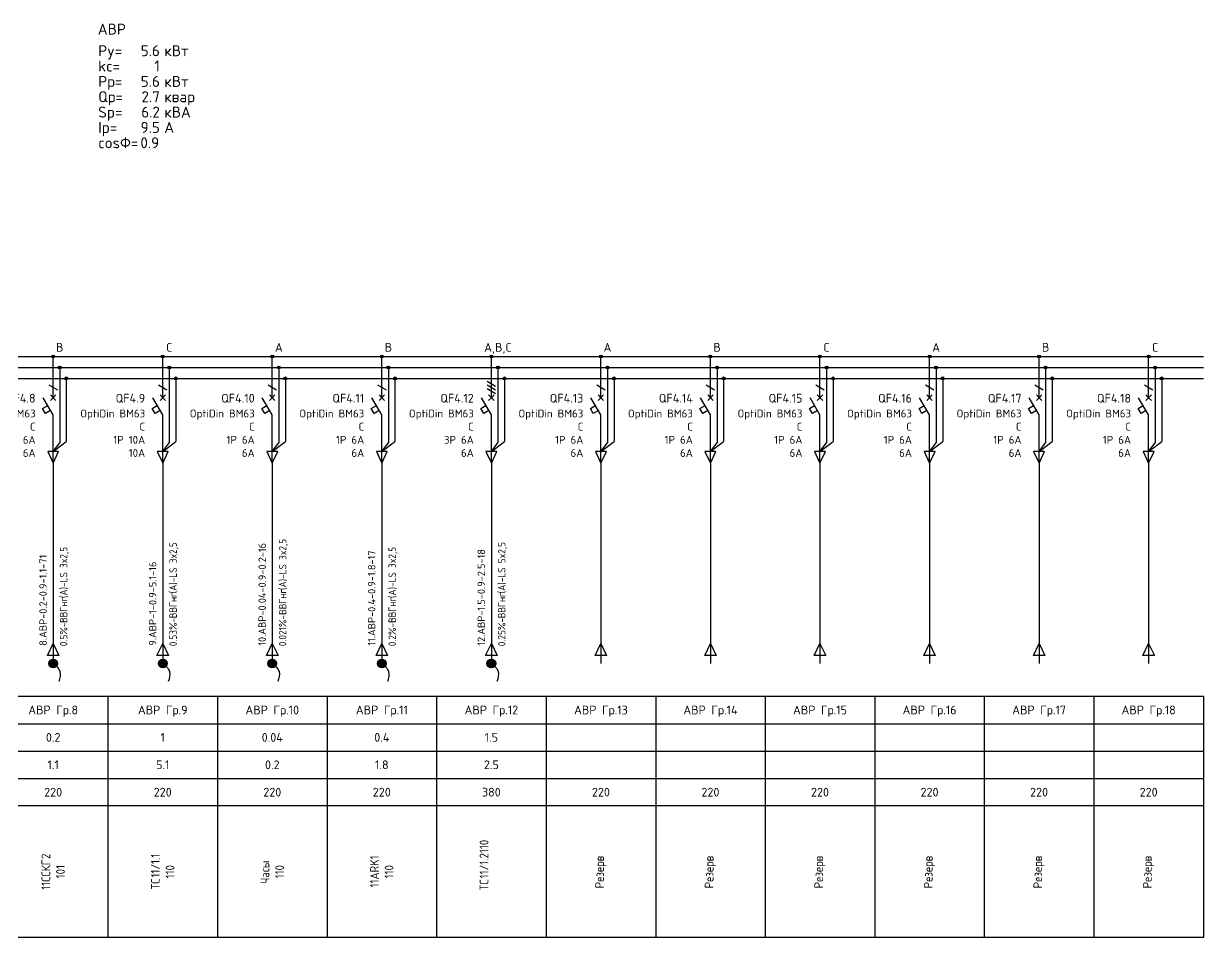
# Model space of a CAD drawing. Header units: millimetres. Extents: x -4379 to 694, y -18291 to 2656.
# Drawn here: x 230.7 to 500, y -500 to -291.6 of the extents above; entities that cross this region are included whole.
import ezdxf
from ezdxf.enums import TextEntityAlignment as Align

# ---------------------------------------------------------------- set-up
doc = ezdxf.new("R2010")
doc.units = ezdxf.units.MM
for name, color, linetype in [('Автомат защитный', 7, 'Continuous'), ('Принципиальная схема КТП -для ОДНОЛИНЕЙКИ', 7, 'Continuous'), ('ПРОВОДНИКИ', 7, 'Continuous'), ('Секция ППУ', 7, 'Continuous')]:
    doc.layers.add(name, color=color, linetype=linetype)
doc.layers.add('ЭС АВ', color=7, linetype='Continuous', lineweight=18)
doc.layers.add('ЭС рамка', color=7, linetype='Continuous', lineweight=18)
doc.styles.add('SLD_Style', font='isocpeur.ttf', dxfattribs={"width": 0.9})

# ---------------------------------------------------------------- blocks, each defined once
blk = doc.blocks.new('DBData')
at = {"style": 'SLD_Style'}
for s, p in [('Py=', (-2.23, 21)), ('кВт', (12.85, 21)), ('kc=', (-2.23, 17.5)), ('Pр=', (-2.23, 14)), ('кВт', (12.85, 14)), ('Qр=', (-2.23, 10.5)), ('квар', (12.85, 10.5)), ('Sp=', (-2.23, 7)), ('кВА', (12.85, 7)), ('Ip=', (-2.23, 3.5)), ('А', (12.85, 3.5)), ('cosФ=', (-2.23, 0))]:
    blk.add_text(s, height=2.5, dxfattribs=at).set_placement(p)
for tag, p in [('DBNAME', (-2.32, 25.93)), ('POWERFACTOR', (7.4, 0))]:
    blk.add_attdef(tag, p, '', height=2.5, dxfattribs=at)
for tag, p in [('INSTALLEDACTIVEPOWER', (11.85, 21)), ('MAXFACTOR', (11.85, 17.5)), ('RATEDACTIVEPOWER', (11.85, 14)), ('RATEDREACTIVEPOWER', (11.85, 10.5)), ('RATEDFULLPOWER', (11.85, 7)), ('RATEDCURRENT', (11.85, 3.5))]:
    blk.add_attdef(tag, text='', height=2.5, dxfattribs=at).set_placement(p, align=Align.RIGHT)
blk = doc.blocks.new('*U57')
h = blk.add_hatch(color=256)
h.dxf.hatch_style = 1
edge = h.paths.add_edge_path()
edge.add_ellipse((12.5, 132.5), major_axis=(0, 0.333), ratio=1, start_angle=0, end_angle=360)
h = blk.add_hatch(color=256)
h.dxf.hatch_style = 1
edge = h.paths.add_edge_path()
edge.add_ellipse((14, 130), major_axis=(0, 0.333), ratio=1, start_angle=0, end_angle=360)
h = blk.add_hatch(color=256)
h.dxf.hatch_style = 1
edge = h.paths.add_edge_path()
edge.add_ellipse((15.5, 127.5), major_axis=(0, 0.333), ratio=1, start_angle=0, end_angle=360)
at = {"lineweight": 30}
for p, q in [((14, 129.67), (14, 123.11)), ((15.5, 127.17), (15.5, 113.13)), ((14, 123.11), (14, 112.8)), ((0, 55), (25, 55)), ((0, 55), (0, 0)), ((25, 55), (25, 0)), ((0, 48.75), (25, 48.75)), ((0, 42.5), (25, 42.5)), ((0, 36.25), (25, 36.25))]:
    blk.add_line(p, q, dxfattribs=at)
at = {"layer": 'Автомат защитный', "lineweight": 30}
for p, q in [((12.5, 123.11), (12.5, 132.17)), ((11.54, 126.04), (13.46, 124.93)), ((10.1, 120.66), (11.26, 121.32)), ((12.5, 119.17), (10.22, 123.11)), ((10.77, 119.5), (10.1, 120.66)), ((11.92, 120.17), (10.77, 119.5)), ((12.5, 108.54), (12.5, 119.17))]:
    blk.add_line(p, q, dxfattribs=at)
blk.add_ellipse((12.5, 132.5), major_axis=(0, 0.333), ratio=1, start_param=-1.570796, end_param=4.712389, dxfattribs=at)
at = {"layer": 'Принципиальная схема КТП -для ОДНОЛИНЕЙКИ', "lineweight": 30}
for p, q in [((12.5, 108.54), (12.5, 99.73)), ((11.19, 64.32), (12.5, 67.06)), ((12.5, 67.06), (13.81, 64.32)), ((13.81, 64.32), (11.19, 64.32)), ((12.5, 64.32), (12.5, 62.5))]:
    blk.add_line(p, q, dxfattribs=at)
at = {"layer": 'ПРОВОДНИКИ', "lineweight": 30}
for p, q in [((12.5, 110.81), (15.5, 113.13)), ((13.75, 110.81), (11.25, 110.81)), ((11.25, 110.81), (12.5, 108.2)), ((12.5, 110.81), (14, 112.8)), ((12.5, 108.2), (13.75, 110.81)), ((11.19, 64.31), (12.5, 67.06)), ((12.5, 67.06), (13.81, 64.31)), ((13.81, 64.31), (11.19, 64.31))]:
    blk.add_line(p, q, dxfattribs=at)
at = {"layer": 'ПРОВОДНИКИ', "lineweight": 30, "ltscale": 100}
blk.add_line((12.5, 99.73), (12.5, 64.32), dxfattribs=at)
at = {"layer": 'ПРОВОДНИКИ', "color": 7, "linetype": 'Continuous', "lineweight": 30}
for centre in [(14, 130), (15.5, 127.5), (15.5, 127.5)]:
    blk.add_ellipse(centre, major_axis=(0, 0.333), ratio=1, start_param=-1.570796, end_param=4.712389, dxfattribs=at)
at = {"layer": 'ЭС АВ', "color": 7, "lineweight": 30}
for q in [(11.88, 123.74), (11.88, 122.49), (13.12, 123.74), (13.12, 122.49)]:
    blk.add_line((12.5, 123.11), q, dxfattribs=at)
at = {"layer": 'ЭС рамка', "color": 7, "linetype": 'Continuous', "lineweight": 30}
for p, q in [((0, 132.5), (12.17, 132.5)), ((12.83, 132.5), (25, 132.5))]:
    blk.add_line(p, q, dxfattribs=at)
at = {"layer": 'ЭС рамка', "color": 5, "linetype": 'Continuous', "lineweight": 30}
for p, q in [((0, 130), (13.67, 130)), ((14.33, 130), (25, 130))]:
    blk.add_line(p, q, dxfattribs=at)
at = {"layer": 'ЭС рамка', "color": 94, "linetype": 'Continuous', "lineweight": 30}
for p, q in [((0, 127.5), (15.17, 127.5)), ((15.83, 127.5), (25, 127.5))]:
    blk.add_line(p, q, dxfattribs=at)
at = {"layer": 'ЭС рамка', "lineweight": 30}
for p, q in [((25, 30), (0, 30)), ((25, 0), (0, 0))]:
    blk.add_line(p, q, dxfattribs=at)
at = {"style": 'SLD_Style'}
for tag, p in [('LABEL', (12.5, 51.88)), ('INSTALLEDPOWER', (12.5, 45.63)), ('CURRENT', (12.5, 39.37)), ('VOLTAGE', (12.5, 33.13))]:
    blk.add_attdef(tag, text='', height=2, dxfattribs=at).set_placement(p, align=Align.MIDDLE_CENTER)
blk.add_attdef('TEXT', text='', height=2, rotation=90, dxfattribs=at).set_placement((12.5, 15), align=Align.MIDDLE_CENTER)
at = {"layer": 'Автомат защитный', "style": 'SLD_Style'}
blk.add_attdef('PHASE', text='', height=2, dxfattribs=at).set_placement((14, 134.59), align=Align.MIDDLE_CENTER)
for tag, height, p in [('NUMBER', 2, (8.49, 122.99)), ('SWITCHTYPE', 1.8, (8.49, 119.5)), ('SWITCHRELEASE', 1.8, (8.49, 116.5)), ('SWITCHNOMINALCURRENT', 1.8, (8.49, 113.5)), ('SWITCHRELEASECURRENT', 1.8, (8.49, 110.5)), ('RCDTYPE', 1.8, (8.49, 107.5)), ('RCDSETPOINT', 1.8, (8.49, 104.5))]:
    blk.add_attdef(tag, text='', height=height, dxfattribs=at).set_placement(p, align=Align.MIDDLE_RIGHT)
blk.add_attdef('LINE_A', text='', height=1.7, rotation=90, dxfattribs=at).set_placement((10.19, 65.45), align=Align.MIDDLE_LEFT)
blk.add_attdef('LINE_B', text='', height=1.7, rotation=90, dxfattribs=at).set_placement((13.85, 65.45), align=Align.TOP_LEFT)
blk = doc.blocks.new('*U21')
at = {"linetype": 'ByBlock', "lineweight": 30}
h = blk.add_hatch(color=256, dxfattribs=at)
h.paths.add_polyline_path([(-0.4, 0.9, -0.414214), (0.92, 0.37), (0, -0.02)])
h.paths.add_polyline_path([(0.92, 0.37, -0.101228), (1, -0.02, -0.30039), (0.39, -0.94), (0, -0.02)])
h.paths.add_polyline_path([(-0.4, 0.9), (0.39, -0.94, -0.538), (-1, -0.02, -0.30039)])
blk.add_circle((0, -0.02), 1, dxfattribs=at)
blk.add_spline([(0, 0), (1.55, -1.88), (1.27, -4.16)], degree=3, dxfattribs=at)
blk = doc.blocks.new('*U58')
h = blk.add_hatch(color=256)
h.dxf.hatch_style = 1
edge = h.paths.add_edge_path()
edge.add_ellipse((12.5, 132.5), major_axis=(0, 0.333), ratio=1, start_angle=0, end_angle=360)
h = blk.add_hatch(color=256)
h.dxf.hatch_style = 1
edge = h.paths.add_edge_path()
edge.add_ellipse((14, 130), major_axis=(0, 0.333), ratio=1, start_angle=0, end_angle=360)
h = blk.add_hatch(color=256)
h.dxf.hatch_style = 1
edge = h.paths.add_edge_path()
edge.add_ellipse((15.5, 127.5), major_axis=(0, 0.333), ratio=1, start_angle=0, end_angle=360)
at = {"lineweight": 30}
for p, q in [((14, 129.67), (14, 123.11)), ((15.5, 127.17), (15.5, 113.13)), ((14, 123.11), (14, 112.8)), ((0, 55), (25, 55)), ((0, 55), (0, 0)), ((25, 55), (25, 0)), ((0, 48.75), (25, 48.75)), ((0, 42.5), (25, 42.5)), ((0, 36.25), (25, 36.25))]:
    blk.add_line(p, q, dxfattribs=at)
at = {"layer": 'Автомат защитный', "lineweight": 30}
for p, q in [((12.5, 123.11), (12.5, 132.17)), ((11.54, 126.87), (13.46, 125.76)), ((11.54, 126.04), (13.46, 124.93)), ((11.54, 125.2), (13.46, 124.09)), ((10.1, 120.66), (11.26, 121.32)), ((12.5, 119.17), (10.22, 123.11)), ((10.77, 119.5), (10.1, 120.66)), ((11.92, 120.17), (10.77, 119.5)), ((12.5, 108.54), (12.5, 119.17))]:
    blk.add_line(p, q, dxfattribs=at)
blk.add_ellipse((12.5, 132.5), major_axis=(0, 0.333), ratio=1, start_param=-1.570796, end_param=4.712389, dxfattribs=at)
at = {"layer": 'Принципиальная схема КТП -для ОДНОЛИНЕЙКИ', "lineweight": 30}
for p, q in [((12.5, 108.54), (12.5, 99.73)), ((11.19, 64.32), (12.5, 67.06)), ((12.5, 67.06), (13.81, 64.32)), ((13.81, 64.32), (11.19, 64.32)), ((12.5, 64.32), (12.5, 62.5))]:
    blk.add_line(p, q, dxfattribs=at)
at = {"layer": 'ПРОВОДНИКИ', "lineweight": 30}
for p, q in [((12.5, 110.81), (15.5, 113.13)), ((13.75, 110.81), (11.25, 110.81)), ((11.25, 110.81), (12.5, 108.2)), ((12.5, 110.81), (14, 112.8)), ((12.5, 108.2), (13.75, 110.81)), ((11.19, 64.31), (12.5, 67.06)), ((12.5, 67.06), (13.81, 64.31)), ((13.81, 64.31), (11.19, 64.31))]:
    blk.add_line(p, q, dxfattribs=at)
at = {"layer": 'ПРОВОДНИКИ', "lineweight": 30, "ltscale": 100}
blk.add_line((12.5, 99.73), (12.5, 64.32), dxfattribs=at)
at = {"layer": 'ПРОВОДНИКИ', "color": 7, "linetype": 'Continuous', "lineweight": 30}
for centre in [(14, 130), (15.5, 127.5), (15.5, 127.5)]:
    blk.add_ellipse(centre, major_axis=(0, 0.333), ratio=1, start_param=-1.570796, end_param=4.712389, dxfattribs=at)
at = {"layer": 'ЭС АВ', "color": 7, "lineweight": 30}
for q in [(11.88, 123.74), (11.88, 122.49), (13.12, 123.74), (13.12, 122.49)]:
    blk.add_line((12.5, 123.11), q, dxfattribs=at)
at = {"layer": 'ЭС рамка', "color": 7, "linetype": 'Continuous', "lineweight": 30}
for p, q in [((0, 132.5), (12.17, 132.5)), ((12.83, 132.5), (25, 132.5))]:
    blk.add_line(p, q, dxfattribs=at)
at = {"layer": 'ЭС рамка', "color": 5, "linetype": 'Continuous', "lineweight": 30}
for p, q in [((0, 130), (13.67, 130)), ((14.33, 130), (25, 130))]:
    blk.add_line(p, q, dxfattribs=at)
at = {"layer": 'ЭС рамка', "color": 94, "linetype": 'Continuous', "lineweight": 30}
for p, q in [((0, 127.5), (15.17, 127.5)), ((15.83, 127.5), (25, 127.5))]:
    blk.add_line(p, q, dxfattribs=at)
at = {"layer": 'ЭС рамка', "lineweight": 30}
for p, q in [((25, 30), (0, 30)), ((25, 0), (0, 0))]:
    blk.add_line(p, q, dxfattribs=at)
at = {"style": 'SLD_Style'}
for tag, p in [('LABEL', (12.5, 51.88)), ('INSTALLEDPOWER', (12.5, 45.63)), ('CURRENT', (12.5, 39.37)), ('VOLTAGE', (12.5, 33.13))]:
    blk.add_attdef(tag, text='', height=2, dxfattribs=at).set_placement(p, align=Align.MIDDLE_CENTER)
blk.add_attdef('TEXT', text='', height=2, rotation=90, dxfattribs=at).set_placement((12.5, 15), align=Align.MIDDLE_CENTER)
at = {"layer": 'Автомат защитный', "style": 'SLD_Style'}
blk.add_attdef('PHASE', text='', height=2, dxfattribs=at).set_placement((14, 134.59), align=Align.MIDDLE_CENTER)
for tag, height, p in [('NUMBER', 2, (8.49, 122.99)), ('SWITCHTYPE', 1.8, (8.49, 119.5)), ('SWITCHRELEASE', 1.8, (8.49, 116.5)), ('SWITCHNOMINALCURRENT', 1.8, (8.49, 113.5)), ('SWITCHRELEASECURRENT', 1.8, (8.49, 110.5)), ('RCDTYPE', 1.8, (8.49, 107.5)), ('RCDSETPOINT', 1.8, (8.49, 104.5))]:
    blk.add_attdef(tag, text='', height=height, dxfattribs=at).set_placement(p, align=Align.MIDDLE_RIGHT)
blk.add_attdef('LINE_A', text='', height=1.7, rotation=90, dxfattribs=at).set_placement((10.19, 65.45), align=Align.MIDDLE_LEFT)
blk.add_attdef('LINE_B', text='', height=1.7, rotation=90, dxfattribs=at).set_placement((13.85, 65.45), align=Align.TOP_LEFT)

msp = doc.modelspace()

# ---------------------------------------------------------------- block references
at = {"layer": 'Секция ППУ', "lineweight": 0}
msp.add_blockref('DBData', (250, -320), dxfattribs=at).add_auto_attribs({'INSTALLEDACTIVEPOWER': '5.6', 'MAXFACTOR': '1', 'RATEDACTIVEPOWER': '5.6', 'RATEDREACTIVEPOWER': '2.7', 'RATEDFULLPOWER': '6.2', 'RATEDCURRENT': '9.5', 'POWERFACTOR': '0.9', 'DBNAME': 'АВР'})
ref = msp.add_blockref('*U57', (225, -500), dxfattribs=at)
ref.add_attrib('LABEL', 'АВР Гр.8', dxfattribs={"layer": '0', "height": 2, "style": 'SLD_Style'}).set_placement((237.5, -448.125), align=Align.MIDDLE_CENTER)
ref.add_attrib('INSTALLEDPOWER', '0.2', dxfattribs={"layer": '0', "height": 2, "style": 'SLD_Style'}).set_placement((237.5, -454.375), align=Align.MIDDLE_CENTER)
ref.add_attrib('CURRENT', '1.1', dxfattribs={"layer": '0', "height": 2, "style": 'SLD_Style'}).set_placement((237.5, -460.625), align=Align.MIDDLE_CENTER)
ref.add_attrib('VOLTAGE', '220', dxfattribs={"layer": '0', "height": 2, "style": 'SLD_Style'}).set_placement((237.5, -466.875), align=Align.MIDDLE_CENTER)
ref.add_attrib('LINE_A', ' 8.АВР-0.2-0.9-1.1-71', dxfattribs={"layer": 'Автомат защитный', "height": 1.7, "rotation": 90, "style": 'SLD_Style'}).set_placement((235.194, -434.549), align=Align.MIDDLE_LEFT)
ref.add_attrib('LINE_B_001', ' 0.5%%%-', (240.72, -434.549), dxfattribs={"layer": 'Автомат защитный', "height": 1.7, "rotation": 90, "style": 'SLD_Style', "width": 0.9})
ref.add_attrib('PHASE', 'B', dxfattribs={"layer": 'Автомат защитный', "height": 2, "style": 'SLD_Style'}).set_placement((239, -365.409), align=Align.MIDDLE_CENTER)
ref.add_attrib('NUMBER', 'QF4.8', dxfattribs={"layer": 'Автомат защитный', "height": 2, "style": 'SLD_Style'}).set_placement((233.489, -377.013), align=Align.MIDDLE_RIGHT)
ref.add_attrib('SWITCHTYPE', 'OptiDin BM63', dxfattribs={"layer": 'Автомат защитный', "height": 1.8, "style": 'SLD_Style'}).set_placement((233.489, -380.5), align=Align.MIDDLE_RIGHT)
ref.add_attrib('SWITCHRELEASE', 'C', dxfattribs={"layer": 'Автомат защитный', "height": 1.8, "style": 'SLD_Style'}).set_placement((233.489, -383.5), align=Align.MIDDLE_RIGHT)
ref.add_attrib('SWITCHNOMINALCURRENT', '1Р 6А', dxfattribs={"layer": 'Автомат защитный', "height": 1.8, "style": 'SLD_Style'}).set_placement((233.489, -386.5), align=Align.MIDDLE_RIGHT)
ref.add_attrib('SWITCHRELEASECURRENT', '6А', dxfattribs={"layer": 'Автомат защитный', "height": 1.8, "style": 'SLD_Style'}).set_placement((233.489, -389.5), align=Align.MIDDLE_RIGHT)
ref.add_attrib('TEXT_001', '11', (236.833, -489.14), dxfattribs={"layer": '0', "height": 2, "rotation": 90, "style": 'SLD_Style', "width": 0.9})
ref.add_attrib('LINE_B_002', 'ВВГнг', (240.72, -428.276), dxfattribs={"layer": 'Автомат защитный', "height": 1.7, "rotation": 90, "style": 'SLD_Style', "width": 0.9})
ref.add_attrib('LINE_B_003', '(', (240.72, -422.615), dxfattribs={"layer": 'Автомат защитный', "height": 1.7, "rotation": 90, "style": 'SLD_Style', "width": 0.9})
ref.add_attrib('LINE_B_004', 'А', (240.72, -422.003), dxfattribs={"layer": 'Автомат защитный', "height": 1.7, "rotation": 90, "style": 'SLD_Style', "width": 0.9})
ref.add_attrib('LINE_B_005', ')-LS 3x2,5', (240.72, -420.626), dxfattribs={"layer": 'Автомат защитный', "height": 1.7, "rotation": 90, "style": 'SLD_Style', "width": 0.9})
ref.add_attrib('TEXT_002', 'ССКГ', (236.833, -487.34), dxfattribs={"layer": '0', "height": 2, "rotation": 90, "style": 'SLD_Style', "width": 0.9})
ref.add_attrib('TEXT_003', '2', (236.833, -482.12), dxfattribs={"layer": '0', "height": 2, "rotation": 90, "style": 'SLD_Style', "width": 0.9})
ref.add_attrib('TEXT_004', '101', (240.167, -486.53), dxfattribs={"layer": '0', "height": 2, "rotation": 90, "style": 'SLD_Style', "width": 0.9})
ref = msp.add_blockref('*U57', (250, -500), dxfattribs=at)
ref.add_attrib('LABEL', 'АВР Гр.9', dxfattribs={"layer": '0', "height": 2, "style": 'SLD_Style'}).set_placement((262.5, -448.125), align=Align.MIDDLE_CENTER)
ref.add_attrib('INSTALLEDPOWER', '1', dxfattribs={"layer": '0', "height": 2, "style": 'SLD_Style'}).set_placement((262.5, -454.375), align=Align.MIDDLE_CENTER)
ref.add_attrib('CURRENT', '5.1', dxfattribs={"layer": '0', "height": 2, "style": 'SLD_Style'}).set_placement((262.5, -460.625), align=Align.MIDDLE_CENTER)
ref.add_attrib('VOLTAGE', '220', dxfattribs={"layer": '0', "height": 2, "style": 'SLD_Style'}).set_placement((262.5, -466.875), align=Align.MIDDLE_CENTER)
ref.add_attrib('LINE_A', ' 9.АВР-1-0.9-5.1-16', dxfattribs={"layer": 'Автомат защитный', "height": 1.7, "rotation": 90, "style": 'SLD_Style'}).set_placement((260.194, -434.549), align=Align.MIDDLE_LEFT)
ref.add_attrib('LINE_B_001', ' 0.53%%%-', (265.72, -434.549), dxfattribs={"layer": 'Автомат защитный', "height": 1.7, "rotation": 90, "style": 'SLD_Style', "width": 0.9})
ref.add_attrib('PHASE', 'C', dxfattribs={"layer": 'Автомат защитный', "height": 2, "style": 'SLD_Style'}).set_placement((264, -365.409), align=Align.MIDDLE_CENTER)
ref.add_attrib('NUMBER', 'QF4.9', dxfattribs={"layer": 'Автомат защитный', "height": 2, "style": 'SLD_Style'}).set_placement((258.489, -377.013), align=Align.MIDDLE_RIGHT)
ref.add_attrib('SWITCHTYPE', 'OptiDin BM63', dxfattribs={"layer": 'Автомат защитный', "height": 1.8, "style": 'SLD_Style'}).set_placement((258.489, -380.5), align=Align.MIDDLE_RIGHT)
ref.add_attrib('SWITCHRELEASE', 'C', dxfattribs={"layer": 'Автомат защитный', "height": 1.8, "style": 'SLD_Style'}).set_placement((258.489, -383.5), align=Align.MIDDLE_RIGHT)
ref.add_attrib('SWITCHNOMINALCURRENT', '1Р 10А', dxfattribs={"layer": 'Автомат защитный', "height": 1.8, "style": 'SLD_Style'}).set_placement((258.489, -386.5), align=Align.MIDDLE_RIGHT)
ref.add_attrib('SWITCHRELEASECURRENT', '10А', dxfattribs={"layer": 'Автомат защитный', "height": 1.8, "style": 'SLD_Style'}).set_placement((258.489, -389.5), align=Align.MIDDLE_RIGHT)
ref.add_attrib('TEXT_001', 'ТС', (261.833, -489.05), dxfattribs={"layer": '0', "height": 2, "rotation": 90, "style": 'SLD_Style', "width": 0.9})
ref.add_attrib('LINE_B_002', 'ВВГнг', (265.72, -427.205), dxfattribs={"layer": 'Автомат защитный', "height": 1.7, "rotation": 90, "style": 'SLD_Style', "width": 0.9})
ref.add_attrib('LINE_B_003', '(', (265.72, -421.544), dxfattribs={"layer": 'Автомат защитный', "height": 1.7, "rotation": 90, "style": 'SLD_Style', "width": 0.9})
ref.add_attrib('LINE_B_004', 'А', (265.72, -420.932), dxfattribs={"layer": 'Автомат защитный', "height": 1.7, "rotation": 90, "style": 'SLD_Style', "width": 0.9})
ref.add_attrib('LINE_B_005', ')-LS 3x2,5', (265.72, -419.555), dxfattribs={"layer": 'Автомат защитный', "height": 1.7, "rotation": 90, "style": 'SLD_Style', "width": 0.9})
ref.add_attrib('TEXT_002', '11/1.1', (261.833, -486.35), dxfattribs={"layer": '0', "height": 2, "rotation": 90, "style": 'SLD_Style', "width": 0.9})
ref.add_attrib('TEXT_003', '110', (265.167, -486.53), dxfattribs={"layer": '0', "height": 2, "rotation": 90, "style": 'SLD_Style', "width": 0.9})
ref = msp.add_blockref('*U57', (275, -500), dxfattribs=at)
ref.add_attrib('LABEL', 'АВР Гр.10', dxfattribs={"layer": '0', "height": 2, "style": 'SLD_Style'}).set_placement((287.5, -448.125), align=Align.MIDDLE_CENTER)
ref.add_attrib('INSTALLEDPOWER', '0.04', dxfattribs={"layer": '0', "height": 2, "style": 'SLD_Style'}).set_placement((287.5, -454.375), align=Align.MIDDLE_CENTER)
ref.add_attrib('CURRENT', '0.2', dxfattribs={"layer": '0', "height": 2, "style": 'SLD_Style'}).set_placement((287.5, -460.625), align=Align.MIDDLE_CENTER)
ref.add_attrib('VOLTAGE', '220', dxfattribs={"layer": '0', "height": 2, "style": 'SLD_Style'}).set_placement((287.5, -466.875), align=Align.MIDDLE_CENTER)
ref.add_attrib('LINE_A', ' 10.АВР-0.04-0.9-0.2-16', dxfattribs={"layer": 'Автомат защитный', "height": 1.7, "rotation": 90, "style": 'SLD_Style'}).set_placement((285.194, -434.549), align=Align.MIDDLE_LEFT)
ref.add_attrib('LINE_B_001', ' 0.021%%%-', (290.72, -434.549), dxfattribs={"layer": 'Автомат защитный', "height": 1.7, "rotation": 90, "style": 'SLD_Style', "width": 0.9})
ref.add_attrib('PHASE', 'A', dxfattribs={"layer": 'Автомат защитный', "height": 2, "style": 'SLD_Style'}).set_placement((289, -365.409), align=Align.MIDDLE_CENTER)
ref.add_attrib('NUMBER', 'QF4.10', dxfattribs={"layer": 'Автомат защитный', "height": 2, "style": 'SLD_Style'}).set_placement((283.489, -377.013), align=Align.MIDDLE_RIGHT)
ref.add_attrib('SWITCHTYPE', 'OptiDin BM63', dxfattribs={"layer": 'Автомат защитный', "height": 1.8, "style": 'SLD_Style'}).set_placement((283.489, -380.5), align=Align.MIDDLE_RIGHT)
ref.add_attrib('SWITCHRELEASE', 'C', dxfattribs={"layer": 'Автомат защитный', "height": 1.8, "style": 'SLD_Style'}).set_placement((283.489, -383.5), align=Align.MIDDLE_RIGHT)
ref.add_attrib('SWITCHNOMINALCURRENT', '1Р 6А', dxfattribs={"layer": 'Автомат защитный', "height": 1.8, "style": 'SLD_Style'}).set_placement((283.489, -386.5), align=Align.MIDDLE_RIGHT)
ref.add_attrib('SWITCHRELEASECURRENT', '6А', dxfattribs={"layer": 'Автомат защитный', "height": 1.8, "style": 'SLD_Style'}).set_placement((283.489, -389.5), align=Align.MIDDLE_RIGHT)
ref.add_attrib('TEXT_001', 'Часы', (286.833, -487.7), dxfattribs={"layer": '0', "height": 2, "rotation": 90, "style": 'SLD_Style', "width": 0.9})
ref.add_attrib('LINE_B_002', 'ВВГнг', (290.72, -426.44), dxfattribs={"layer": 'Автомат защитный', "height": 1.7, "rotation": 90, "style": 'SLD_Style', "width": 0.9})
ref.add_attrib('LINE_B_003', '(', (290.72, -420.779), dxfattribs={"layer": 'Автомат защитный', "height": 1.7, "rotation": 90, "style": 'SLD_Style', "width": 0.9})
ref.add_attrib('LINE_B_004', 'А', (290.72, -420.167), dxfattribs={"layer": 'Автомат защитный', "height": 1.7, "rotation": 90, "style": 'SLD_Style', "width": 0.9})
ref.add_attrib('LINE_B_005', ')-LS 3x2,5', (290.72, -418.79), dxfattribs={"layer": 'Автомат защитный', "height": 1.7, "rotation": 90, "style": 'SLD_Style', "width": 0.9})
ref.add_attrib('TEXT_002', '110', (290.167, -486.53), dxfattribs={"layer": '0', "height": 2, "rotation": 90, "style": 'SLD_Style', "width": 0.9})
ref = msp.add_blockref('*U57', (300, -500), dxfattribs=at)
ref.add_attrib('LABEL', 'АВР Гр.11', dxfattribs={"layer": '0', "height": 2, "style": 'SLD_Style'}).set_placement((312.5, -448.125), align=Align.MIDDLE_CENTER)
ref.add_attrib('INSTALLEDPOWER', '0.4', dxfattribs={"layer": '0', "height": 2, "style": 'SLD_Style'}).set_placement((312.5, -454.375), align=Align.MIDDLE_CENTER)
ref.add_attrib('CURRENT', '1.8', dxfattribs={"layer": '0', "height": 2, "style": 'SLD_Style'}).set_placement((312.5, -460.625), align=Align.MIDDLE_CENTER)
ref.add_attrib('VOLTAGE', '220', dxfattribs={"layer": '0', "height": 2, "style": 'SLD_Style'}).set_placement((312.5, -466.875), align=Align.MIDDLE_CENTER)
ref.add_attrib('LINE_A', ' 11.АВР-0.4-0.9-1.8-17', dxfattribs={"layer": 'Автомат защитный', "height": 1.7, "rotation": 90, "style": 'SLD_Style'}).set_placement((310.194, -434.549), align=Align.MIDDLE_LEFT)
ref.add_attrib('LINE_B_001', ' 0.2%%%-', (315.72, -434.549), dxfattribs={"layer": 'Автомат защитный', "height": 1.7, "rotation": 90, "style": 'SLD_Style', "width": 0.9})
ref.add_attrib('PHASE', 'B', dxfattribs={"layer": 'Автомат защитный', "height": 2, "style": 'SLD_Style'}).set_placement((314, -365.409), align=Align.MIDDLE_CENTER)
ref.add_attrib('NUMBER', 'QF4.11', dxfattribs={"layer": 'Автомат защитный', "height": 2, "style": 'SLD_Style'}).set_placement((308.489, -377.013), align=Align.MIDDLE_RIGHT)
ref.add_attrib('SWITCHTYPE', 'OptiDin BM63', dxfattribs={"layer": 'Автомат защитный', "height": 1.8, "style": 'SLD_Style'}).set_placement((308.489, -380.5), align=Align.MIDDLE_RIGHT)
ref.add_attrib('SWITCHRELEASE', 'C', dxfattribs={"layer": 'Автомат защитный', "height": 1.8, "style": 'SLD_Style'}).set_placement((308.489, -383.5), align=Align.MIDDLE_RIGHT)
ref.add_attrib('SWITCHNOMINALCURRENT', '1Р 6А', dxfattribs={"layer": 'Автомат защитный', "height": 1.8, "style": 'SLD_Style'}).set_placement((308.489, -386.5), align=Align.MIDDLE_RIGHT)
ref.add_attrib('SWITCHRELEASECURRENT', '6А', dxfattribs={"layer": 'Автомат защитный', "height": 1.8, "style": 'SLD_Style'}).set_placement((308.489, -389.5), align=Align.MIDDLE_RIGHT)
ref.add_attrib('TEXT_001', '11ARK1', (311.833, -488.6), dxfattribs={"layer": '0', "height": 2, "rotation": 90, "style": 'SLD_Style', "width": 0.9})
ref.add_attrib('LINE_B_002', 'ВВГнг', (315.72, -428.276), dxfattribs={"layer": 'Автомат защитный', "height": 1.7, "rotation": 90, "style": 'SLD_Style', "width": 0.9})
ref.add_attrib('LINE_B_003', '(', (315.72, -422.615), dxfattribs={"layer": 'Автомат защитный', "height": 1.7, "rotation": 90, "style": 'SLD_Style', "width": 0.9})
ref.add_attrib('LINE_B_004', 'А', (315.72, -422.003), dxfattribs={"layer": 'Автомат защитный', "height": 1.7, "rotation": 90, "style": 'SLD_Style', "width": 0.9})
ref.add_attrib('LINE_B_005', ')-LS 3x2,5', (315.72, -420.626), dxfattribs={"layer": 'Автомат защитный', "height": 1.7, "rotation": 90, "style": 'SLD_Style', "width": 0.9})
ref.add_attrib('TEXT_002', '110', (315.167, -486.53), dxfattribs={"layer": '0', "height": 2, "rotation": 90, "style": 'SLD_Style', "width": 0.9})
ref = msp.add_blockref('*U58', (325, -500), dxfattribs=at)
ref.add_attrib('LABEL', 'АВР Гр.12', dxfattribs={"layer": '0', "height": 2, "style": 'SLD_Style'}).set_placement((337.5, -448.125), align=Align.MIDDLE_CENTER)
ref.add_attrib('INSTALLEDPOWER', '1.5', dxfattribs={"layer": '0', "height": 2, "style": 'SLD_Style'}).set_placement((337.5, -454.375), align=Align.MIDDLE_CENTER)
ref.add_attrib('CURRENT', '2.5', dxfattribs={"layer": '0', "height": 2, "style": 'SLD_Style'}).set_placement((337.5, -460.625), align=Align.MIDDLE_CENTER)
ref.add_attrib('VOLTAGE', '380', dxfattribs={"layer": '0', "height": 2, "style": 'SLD_Style'}).set_placement((337.5, -466.875), align=Align.MIDDLE_CENTER)
ref.add_attrib('LINE_A', ' 12.АВР-1.5-0.9-2.5-18', dxfattribs={"layer": 'Автомат защитный', "height": 1.7, "rotation": 90, "style": 'SLD_Style'}).set_placement((335.194, -434.549), align=Align.MIDDLE_LEFT)
ref.add_attrib('LINE_B_001', ' 0.25%%%-', (340.72, -434.549), dxfattribs={"layer": 'Автомат защитный', "height": 1.7, "rotation": 90, "style": 'SLD_Style', "width": 0.9})
ref.add_attrib('PHASE', 'A,B,C', dxfattribs={"layer": 'Автомат защитный', "height": 2, "style": 'SLD_Style'}).set_placement((339, -365.409), align=Align.MIDDLE_CENTER)
ref.add_attrib('NUMBER', 'QF4.12', dxfattribs={"layer": 'Автомат защитный', "height": 2, "style": 'SLD_Style'}).set_placement((333.489, -377.013), align=Align.MIDDLE_RIGHT)
ref.add_attrib('SWITCHTYPE', 'OptiDin BM63', dxfattribs={"layer": 'Автомат защитный', "height": 1.8, "style": 'SLD_Style'}).set_placement((333.489, -380.5), align=Align.MIDDLE_RIGHT)
ref.add_attrib('SWITCHRELEASE', 'C', dxfattribs={"layer": 'Автомат защитный', "height": 1.8, "style": 'SLD_Style'}).set_placement((333.489, -383.5), align=Align.MIDDLE_RIGHT)
ref.add_attrib('SWITCHNOMINALCURRENT', '3Р 6А', dxfattribs={"layer": 'Автомат защитный', "height": 1.8, "style": 'SLD_Style'}).set_placement((333.489, -386.5), align=Align.MIDDLE_RIGHT)
ref.add_attrib('SWITCHRELEASECURRENT', '6А', dxfattribs={"layer": 'Автомат защитный', "height": 1.8, "style": 'SLD_Style'}).set_placement((333.489, -389.5), align=Align.MIDDLE_RIGHT)
ref.add_attrib('TEXT_001', 'ТС', (336.833, -489.23), dxfattribs={"layer": '0', "height": 2, "rotation": 90, "style": 'SLD_Style', "width": 0.9})
ref.add_attrib('LINE_B_002', 'ВВГнг', (340.72, -427.205), dxfattribs={"layer": 'Автомат защитный', "height": 1.7, "rotation": 90, "style": 'SLD_Style', "width": 0.9})
ref.add_attrib('LINE_B_003', '(', (340.72, -421.544), dxfattribs={"layer": 'Автомат защитный', "height": 1.7, "rotation": 90, "style": 'SLD_Style', "width": 0.9})
ref.add_attrib('LINE_B_004', 'А', (340.72, -420.932), dxfattribs={"layer": 'Автомат защитный', "height": 1.7, "rotation": 90, "style": 'SLD_Style', "width": 0.9})
ref.add_attrib('LINE_B_005', ')-LS 5x2,5', (340.72, -419.555), dxfattribs={"layer": 'Автомат защитный', "height": 1.7, "rotation": 90, "style": 'SLD_Style', "width": 0.9})
ref.add_attrib('TEXT_002', '11/1.2110', (336.833, -486.53), dxfattribs={"layer": '0', "height": 2, "rotation": 90, "style": 'SLD_Style', "width": 0.9})
ref = msp.add_blockref('*U57', (350, -500), dxfattribs=at)
ref.add_attrib('LABEL', 'АВР Гр.13', dxfattribs={"layer": '0', "height": 2, "style": 'SLD_Style'}).set_placement((362.5, -448.125), align=Align.MIDDLE_CENTER)
ref.add_attrib('VOLTAGE', '220', dxfattribs={"layer": '0', "height": 2, "style": 'SLD_Style'}).set_placement((362.5, -466.875), align=Align.MIDDLE_CENTER)
ref.add_attrib('PHASE', 'A', dxfattribs={"layer": 'Автомат защитный', "height": 2, "style": 'SLD_Style'}).set_placement((364, -365.409), align=Align.MIDDLE_CENTER)
ref.add_attrib('NUMBER', 'QF4.13', dxfattribs={"layer": 'Автомат защитный', "height": 2, "style": 'SLD_Style'}).set_placement((358.489, -377.013), align=Align.MIDDLE_RIGHT)
ref.add_attrib('SWITCHTYPE', 'OptiDin BM63', dxfattribs={"layer": 'Автомат защитный', "height": 1.8, "style": 'SLD_Style'}).set_placement((358.489, -380.5), align=Align.MIDDLE_RIGHT)
ref.add_attrib('SWITCHRELEASE', 'C', dxfattribs={"layer": 'Автомат защитный', "height": 1.8, "style": 'SLD_Style'}).set_placement((358.489, -383.5), align=Align.MIDDLE_RIGHT)
ref.add_attrib('SWITCHNOMINALCURRENT', '1Р 6А', dxfattribs={"layer": 'Автомат защитный', "height": 1.8, "style": 'SLD_Style'}).set_placement((358.489, -386.5), align=Align.MIDDLE_RIGHT)
ref.add_attrib('SWITCHRELEASECURRENT', '6А', dxfattribs={"layer": 'Автомат защитный', "height": 1.8, "style": 'SLD_Style'}).set_placement((358.489, -389.5), align=Align.MIDDLE_RIGHT)
ref.add_attrib('TEXT_001', 'Резерв', (363.2, -488.825), dxfattribs={"layer": '0', "height": 2, "rotation": 90, "style": 'SLD_Style', "width": 0.9})
ref = msp.add_blockref('*U57', (375, -500), dxfattribs=at)
ref.add_attrib('LABEL', 'АВР Гр.14', dxfattribs={"layer": '0', "height": 2, "style": 'SLD_Style'}).set_placement((387.5, -448.125), align=Align.MIDDLE_CENTER)
ref.add_attrib('VOLTAGE', '220', dxfattribs={"layer": '0', "height": 2, "style": 'SLD_Style'}).set_placement((387.5, -466.875), align=Align.MIDDLE_CENTER)
ref.add_attrib('PHASE', 'B', dxfattribs={"layer": 'Автомат защитный', "height": 2, "style": 'SLD_Style'}).set_placement((389, -365.409), align=Align.MIDDLE_CENTER)
ref.add_attrib('NUMBER', 'QF4.14', dxfattribs={"layer": 'Автомат защитный', "height": 2, "style": 'SLD_Style'}).set_placement((383.489, -377.013), align=Align.MIDDLE_RIGHT)
ref.add_attrib('SWITCHTYPE', 'OptiDin BM63', dxfattribs={"layer": 'Автомат защитный', "height": 1.8, "style": 'SLD_Style'}).set_placement((383.489, -380.5), align=Align.MIDDLE_RIGHT)
ref.add_attrib('SWITCHRELEASE', 'C', dxfattribs={"layer": 'Автомат защитный', "height": 1.8, "style": 'SLD_Style'}).set_placement((383.489, -383.5), align=Align.MIDDLE_RIGHT)
ref.add_attrib('SWITCHNOMINALCURRENT', '1Р 6А', dxfattribs={"layer": 'Автомат защитный', "height": 1.8, "style": 'SLD_Style'}).set_placement((383.489, -386.5), align=Align.MIDDLE_RIGHT)
ref.add_attrib('SWITCHRELEASECURRENT', '6А', dxfattribs={"layer": 'Автомат защитный', "height": 1.8, "style": 'SLD_Style'}).set_placement((383.489, -389.5), align=Align.MIDDLE_RIGHT)
ref.add_attrib('TEXT_001', 'Резерв', (388.2, -488.825), dxfattribs={"layer": '0', "height": 2, "rotation": 90, "style": 'SLD_Style', "width": 0.9})
ref = msp.add_blockref('*U57', (400, -500), dxfattribs=at)
ref.add_attrib('LABEL', 'АВР Гр.15', dxfattribs={"layer": '0', "height": 2, "style": 'SLD_Style'}).set_placement((412.5, -448.125), align=Align.MIDDLE_CENTER)
ref.add_attrib('VOLTAGE', '220', dxfattribs={"layer": '0', "height": 2, "style": 'SLD_Style'}).set_placement((412.5, -466.875), align=Align.MIDDLE_CENTER)
ref.add_attrib('PHASE', 'C', dxfattribs={"layer": 'Автомат защитный', "height": 2, "style": 'SLD_Style'}).set_placement((414, -365.409), align=Align.MIDDLE_CENTER)
ref.add_attrib('NUMBER', 'QF4.15', dxfattribs={"layer": 'Автомат защитный', "height": 2, "style": 'SLD_Style'}).set_placement((408.489, -377.013), align=Align.MIDDLE_RIGHT)
ref.add_attrib('SWITCHTYPE', 'OptiDin BM63', dxfattribs={"layer": 'Автомат защитный', "height": 1.8, "style": 'SLD_Style'}).set_placement((408.489, -380.5), align=Align.MIDDLE_RIGHT)
ref.add_attrib('SWITCHRELEASE', 'C', dxfattribs={"layer": 'Автомат защитный', "height": 1.8, "style": 'SLD_Style'}).set_placement((408.489, -383.5), align=Align.MIDDLE_RIGHT)
ref.add_attrib('SWITCHNOMINALCURRENT', '1Р 6А', dxfattribs={"layer": 'Автомат защитный', "height": 1.8, "style": 'SLD_Style'}).set_placement((408.489, -386.5), align=Align.MIDDLE_RIGHT)
ref.add_attrib('SWITCHRELEASECURRENT', '6А', dxfattribs={"layer": 'Автомат защитный', "height": 1.8, "style": 'SLD_Style'}).set_placement((408.489, -389.5), align=Align.MIDDLE_RIGHT)
ref.add_attrib('TEXT_001', 'Резерв', (413.2, -488.825), dxfattribs={"layer": '0', "height": 2, "rotation": 90, "style": 'SLD_Style', "width": 0.9})
ref = msp.add_blockref('*U57', (425, -500), dxfattribs=at)
ref.add_attrib('LABEL', 'АВР Гр.16', dxfattribs={"layer": '0', "height": 2, "style": 'SLD_Style'}).set_placement((437.5, -448.125), align=Align.MIDDLE_CENTER)
ref.add_attrib('VOLTAGE', '220', dxfattribs={"layer": '0', "height": 2, "style": 'SLD_Style'}).set_placement((437.5, -466.875), align=Align.MIDDLE_CENTER)
ref.add_attrib('PHASE', 'A', dxfattribs={"layer": 'Автомат защитный', "height": 2, "style": 'SLD_Style'}).set_placement((439, -365.409), align=Align.MIDDLE_CENTER)
ref.add_attrib('NUMBER', 'QF4.16', dxfattribs={"layer": 'Автомат защитный', "height": 2, "style": 'SLD_Style'}).set_placement((433.489, -377.013), align=Align.MIDDLE_RIGHT)
ref.add_attrib('SWITCHTYPE', 'OptiDin BM63', dxfattribs={"layer": 'Автомат защитный', "height": 1.8, "style": 'SLD_Style'}).set_placement((433.489, -380.5), align=Align.MIDDLE_RIGHT)
ref.add_attrib('SWITCHRELEASE', 'C', dxfattribs={"layer": 'Автомат защитный', "height": 1.8, "style": 'SLD_Style'}).set_placement((433.489, -383.5), align=Align.MIDDLE_RIGHT)
ref.add_attrib('SWITCHNOMINALCURRENT', '1Р 6А', dxfattribs={"layer": 'Автомат защитный', "height": 1.8, "style": 'SLD_Style'}).set_placement((433.489, -386.5), align=Align.MIDDLE_RIGHT)
ref.add_attrib('SWITCHRELEASECURRENT', '6А', dxfattribs={"layer": 'Автомат защитный', "height": 1.8, "style": 'SLD_Style'}).set_placement((433.489, -389.5), align=Align.MIDDLE_RIGHT)
ref.add_attrib('TEXT_001', 'Резерв', (438.2, -488.825), dxfattribs={"layer": '0', "height": 2, "rotation": 90, "style": 'SLD_Style', "width": 0.9})
ref = msp.add_blockref('*U57', (450, -500), dxfattribs=at)
ref.add_attrib('LABEL', 'АВР Гр.17', dxfattribs={"layer": '0', "height": 2, "style": 'SLD_Style'}).set_placement((462.5, -448.125), align=Align.MIDDLE_CENTER)
ref.add_attrib('VOLTAGE', '220', dxfattribs={"layer": '0', "height": 2, "style": 'SLD_Style'}).set_placement((462.5, -466.875), align=Align.MIDDLE_CENTER)
ref.add_attrib('PHASE', 'B', dxfattribs={"layer": 'Автомат защитный', "height": 2, "style": 'SLD_Style'}).set_placement((464, -365.409), align=Align.MIDDLE_CENTER)
ref.add_attrib('NUMBER', 'QF4.17', dxfattribs={"layer": 'Автомат защитный', "height": 2, "style": 'SLD_Style'}).set_placement((458.489, -377.013), align=Align.MIDDLE_RIGHT)
ref.add_attrib('SWITCHTYPE', 'OptiDin BM63', dxfattribs={"layer": 'Автомат защитный', "height": 1.8, "style": 'SLD_Style'}).set_placement((458.489, -380.5), align=Align.MIDDLE_RIGHT)
ref.add_attrib('SWITCHRELEASE', 'C', dxfattribs={"layer": 'Автомат защитный', "height": 1.8, "style": 'SLD_Style'}).set_placement((458.489, -383.5), align=Align.MIDDLE_RIGHT)
ref.add_attrib('SWITCHNOMINALCURRENT', '1Р 6А', dxfattribs={"layer": 'Автомат защитный', "height": 1.8, "style": 'SLD_Style'}).set_placement((458.489, -386.5), align=Align.MIDDLE_RIGHT)
ref.add_attrib('SWITCHRELEASECURRENT', '6А', dxfattribs={"layer": 'Автомат защитный', "height": 1.8, "style": 'SLD_Style'}).set_placement((458.489, -389.5), align=Align.MIDDLE_RIGHT)
ref.add_attrib('TEXT_001', 'Резерв', (463.2, -488.825), dxfattribs={"layer": '0', "height": 2, "rotation": 90, "style": 'SLD_Style', "width": 0.9})
ref = msp.add_blockref('*U57', (475, -500), dxfattribs=at)
ref.add_attrib('LABEL', 'АВР Гр.18', dxfattribs={"layer": '0', "height": 2, "style": 'SLD_Style'}).set_placement((487.5, -448.125), align=Align.MIDDLE_CENTER)
ref.add_attrib('VOLTAGE', '220', dxfattribs={"layer": '0', "height": 2, "style": 'SLD_Style'}).set_placement((487.5, -466.875), align=Align.MIDDLE_CENTER)
ref.add_attrib('PHASE', 'C', dxfattribs={"layer": 'Автомат защитный', "height": 2, "style": 'SLD_Style'}).set_placement((489, -365.409), align=Align.MIDDLE_CENTER)
ref.add_attrib('NUMBER', 'QF4.18', dxfattribs={"layer": 'Автомат защитный', "height": 2, "style": 'SLD_Style'}).set_placement((483.489, -377.013), align=Align.MIDDLE_RIGHT)
ref.add_attrib('SWITCHTYPE', 'OptiDin BM63', dxfattribs={"layer": 'Автомат защитный', "height": 1.8, "style": 'SLD_Style'}).set_placement((483.489, -380.5), align=Align.MIDDLE_RIGHT)
ref.add_attrib('SWITCHRELEASE', 'C', dxfattribs={"layer": 'Автомат защитный', "height": 1.8, "style": 'SLD_Style'}).set_placement((483.489, -383.5), align=Align.MIDDLE_RIGHT)
ref.add_attrib('SWITCHNOMINALCURRENT', '1Р 6А', dxfattribs={"layer": 'Автомат защитный', "height": 1.8, "style": 'SLD_Style'}).set_placement((483.489, -386.5), align=Align.MIDDLE_RIGHT)
ref.add_attrib('SWITCHRELEASECURRENT', '6А', dxfattribs={"layer": 'Автомат защитный', "height": 1.8, "style": 'SLD_Style'}).set_placement((483.489, -389.5), align=Align.MIDDLE_RIGHT)
ref.add_attrib('TEXT_001', 'Резерв', (488.2, -488.825), dxfattribs={"layer": '0', "height": 2, "rotation": 90, "style": 'SLD_Style', "width": 0.9})
for p in [(237.5, -437.5), (262.5, -437.5), (287.5, -437.5), (312.5, -437.5), (337.5, -437.5)]:
    msp.add_blockref('*U21', p, dxfattribs=at)

doc.saveas('drawing.dxf')
